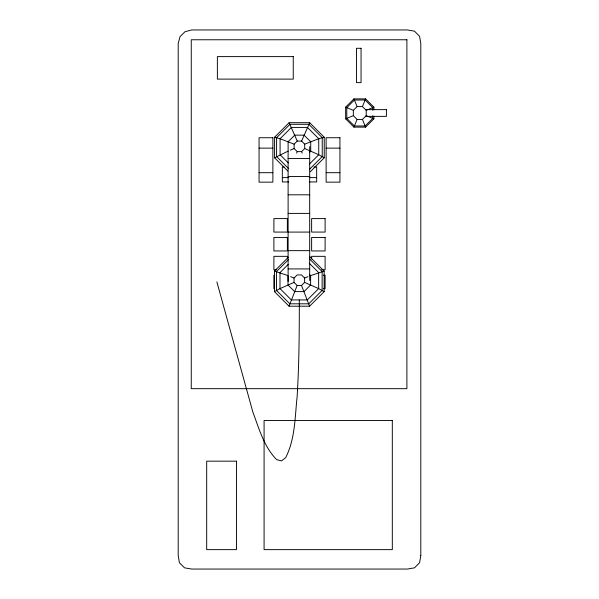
<?xml version="1.0" encoding="UTF-8"?>
<svg xmlns="http://www.w3.org/2000/svg" width="599" height="599" viewBox="0 0 599 599"><rect width="100%" height="100%" fill="white"/><g stroke="black" fill="none" stroke-linecap="round" stroke-linejoin="round"><path stroke-width="0.9" d="M299.32 299.927C299.328 332.303 299.118 364.701 297.097 397.025C294.88 417.383 295.21 439.164 285.603 457.756L281.508 460.878L276.678 459.658C263.994 446.839 259.082 428.659 252.898 412.172L216.875 281.942M309.601 256.552L324.149 271.092L324.149 291.661L309.601 306.201L289.032 306.201L297.134 285.491L294.042 282.399L294.042 278.026L297.134 274.934L301.507 274.934L304.599 278.026L304.599 282.399L301.507 285.491L297.134 285.491M296.602 153.157L297.231 151.629L294.139 148.537L294.139 144.164L297.231 141.072L301.596 141.072L304.689 144.164L304.689 148.537L301.596 151.629L297.231 151.629M373.888 116.146L373.888 118.849L365.615 127.123L353.919 127.123L357.109 119.426L353.343 115.659L353.343 110.336L357.109 106.57L362.432 106.57L366.199 110.336L373.888 107.154L373.888 109.849M362.432 106.57L365.615 98.88L353.919 98.88L345.645 107.154L345.645 118.849L353.919 127.123M301.596 141.072L309.698 122.69L324.239 137.231L324.239 157.799L310.357 171.681M287.812 171.014L274.589 157.799L274.589 137.231L289.13 122.69L309.698 122.69M309.511 152.333L310.716 151.128L310.716 141.768L304.097 135.149L294.73 135.149L288.112 141.768L288.112 281.388M309.309 164.178L318.743 154.744L318.743 138.736L307.422 127.415L291.406 127.415L280.085 138.736L280.085 154.744L288.261 162.921M309.503 169.307L322.232 156.579L322.232 137.673L308.867 124.307L289.961 124.307L276.596 137.673L276.596 156.579L288.688 168.671M357.109 119.426L362.432 119.426L366.199 115.659L373.888 118.849M289.032 306.201L274.492 291.661L274.492 271.092L288.374 257.211M288.591 259.442L276.498 271.534L276.498 290.44L289.864 303.805L308.77 303.805L322.135 290.44L322.135 271.534L309.406 258.805M288.171 264.421L279.995 272.597L279.995 288.606L291.316 299.927L307.324 299.927L318.646 288.606L318.646 272.597L309.211 263.163M274.589 157.799L288.112 151.128M274.492 291.661L279.995 288.606L294.042 282.399M290.373 150.154L294.139 148.537M345.645 118.849L353.343 115.659M304.689 144.164L318.743 138.736L324.239 137.231M304.599 278.026L308.036 276.656M309.413 274.424L310.619 275.63L324.149 271.092M259.067 148.125L272.874 148.125M326.126 148.125L339.933 148.125M288.112 158.548L309.683 158.548M284.188 166.994L282.331 166.994L282.331 181.939L288.83 181.939M313.883 166.994L316.669 166.994L316.669 181.939L309.249 181.939M259.067 172.699L272.874 172.699M326.126 172.699L339.933 172.699M288.112 176.458L309.683 176.458M282.331 177.626L288.83 177.626M309.249 177.626L316.669 177.626M288.112 194.802L309.683 194.802M288.112 213.401L309.683 213.401M288.112 232.083L309.683 232.083M288.112 250.644L309.683 250.644M288.112 268.921L309.683 268.921M276.588 269.812L273.893 269.812L273.893 256.335L287.37 256.335L287.37 258.132M321.513 269.812L325.107 269.812L325.107 256.335L311.63 256.335L311.63 259.03M323.31 275.203L325.107 275.203L325.107 288.681L323.31 288.681M274.589 137.231L280.085 138.736L294.139 144.164M274.492 271.092L288.022 275.63L288.022 284.989L294.641 291.608L304 291.608L310.619 284.989L310.619 275.63M290.597 276.656L294.042 278.026M345.645 107.154L353.343 110.336M304.689 148.537L318.743 154.744L324.239 157.799M304.599 282.399L318.646 288.606L324.149 291.661M365.615 98.88L373.888 107.154M289.13 122.69L297.231 141.072M353.919 98.88L357.109 106.57M362.432 119.426L365.615 127.123M301.596 151.629L302.225 153.157M301.507 285.491L309.601 306.201M372.75 110.313L372.75 107.625L365.143 100.018L354.391 100.018L346.791 107.625L346.791 118.377L354.391 125.977L365.143 125.977L372.75 118.377L372.75 115.689M309.683 146.718L309.683 280.497M273.893 275.203L273.893 288.681M420.798 555.572L419.592 562.716L414.463 567.845L407.32 569.05L191.68 569.05L184.537 567.845L179.408 562.716L178.203 555.572L178.203 43.428L180.007 36.689L184.941 31.754L191.68 29.95L407.32 29.95L414.463 31.155L419.592 36.284L420.798 43.428L420.798 555.572M406.893 39.766L191.253 39.766L191.253 388.676L406.893 388.676L406.893 39.766M361.055 48.287L356.51 48.287L356.51 82.625L361.055 82.625L361.055 48.287M293.255 56.613L217.377 56.613L217.377 79.113L293.255 79.113L293.255 56.613M386.415 109.632L366.199 109.632L366.199 116.371L386.415 116.371L386.415 109.632M272.874 137.733L259.067 137.733L259.067 182.156L272.874 182.156L272.874 137.733M339.933 137.733L326.126 137.733L326.126 182.156L339.933 182.156L339.933 137.733M287.37 218.598L273.893 218.598L273.893 232.075L287.37 232.075L287.37 218.598M325.107 218.598L311.63 218.598L311.63 232.075L325.107 232.075L325.107 218.598M287.37 237.466L273.893 237.466L273.893 250.944L287.37 250.944L287.37 237.466M325.107 237.466L311.63 237.466L311.63 250.944L325.107 250.944L325.107 237.466M392.315 420.498L264.084 420.498L264.084 549.635L392.315 549.635L392.315 420.498M236.485 461.163L206.685 461.163L206.685 549.635L236.485 549.635L236.485 461.163"/></g></svg>
